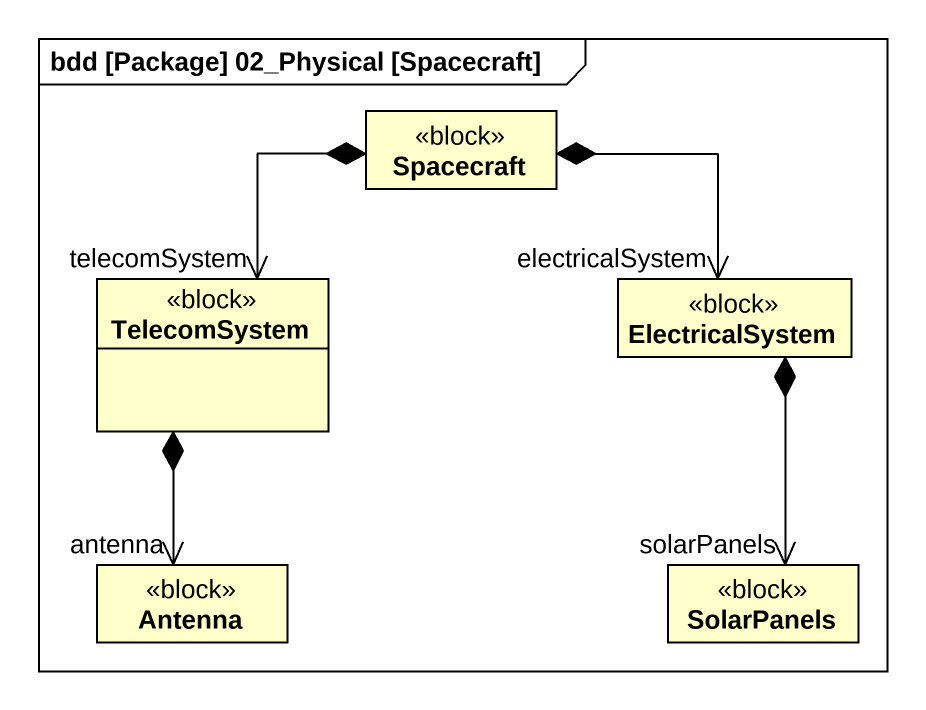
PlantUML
@startuml
mainframe bdd [Package] 02_Physical [Spacecraft]
hide circle
hide empty members
class Spacecraft <<block>>
class TelecomSystem <<block>>
class ElectricalSystem <<block>>
class Antenna <<block>>
class SolarPanels <<block>>
Spacecraft *--> "telecomSystem" TelecomSystem
Spacecraft *--> "electricalSystem" ElectricalSystem
TelecomSystem *--> "antenna" Antenna
ElectricalSystem *--> "solarPanels" SolarPanels
@enduml
